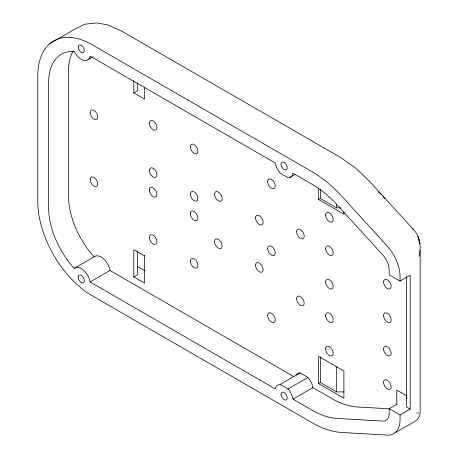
<?xml version="1.0" encoding="UTF-8"?>
<svg xmlns="http://www.w3.org/2000/svg" width="458" height="458" viewBox="0 0 458 458"><rect width="100%" height="100%" fill="white"/><g stroke="black" fill="none" stroke-linecap="round" stroke-linejoin="round"><path stroke-width="0.69" d="M49.636 43.813L73.87 29.644L84.455 24.268L96.615 22.9L107.676 24.921L120.792 30.617L340.718 157.586L355.477 167.92L369.577 181.402L413.248 229.281L412.71 228.719C418.417 234.181 420.576 242.431 420.158 250.137L420.158 412.555C420.272 416.242 417.902 419.539 414.874 421.446L395.094 432.701M419.03 256.36L420.158 250.137M88.131 59.677L92.963 56.889M133.782 80.66L133.782 92.825L137.406 90.736L137.406 82.864M74.196 268.342A12.807 7.397 60 0 1 83.367 270.025A12.807 7.397 60 0 1 90.117 281.945A61.481 35.495 60 0 0 92.121 283.159L275.252 388.888A12.807 7.397 60 0 1 280.176 384.411L288.071 388.968A12.807 7.397 60 0 1 293 399.13L312.047 410.128A87.094 50.283 60 0 0 337.317 418.457L382.774 421.079A15.372 8.874 60 0 0 389.18 413.339L389.18 408.65L400.052 414.925L410.196 409.068L410.196 275.206L400.052 281.063L389.18 274.789L389.18 270.1A15.372 8.874 60 0 0 382.774 254.957L337.317 205.092A87.094 50.283 60 0 0 312.047 184.242L293 173.244A12.807 7.397 60 0 1 288.071 177.721L280.176 173.158A12.807 7.397 60 0 1 275.252 162.996L92.121 57.267A61.481 35.495 60 0 0 90.117 56.162A12.807 7.397 60 0 1 83.367 60.29A12.807 7.397 60 0 1 74.196 51.388A61.481 35.495 60 0 0 48.651 82.366L48.651 207.863A61.481 35.495 60 0 0 74.196 268.342L94.125 256.841A12.807 7.397 60 0 1 103.29 258.524A12.807 7.397 60 0 1 110.04 270.443A61.481 35.495 60 0 0 112.044 271.651L293.32 376.31M90.117 281.945L110.04 270.443M289.822 177.446L295.255 174.309M144.648 255.965L133.782 249.69L133.782 276.884L137.406 274.789L137.406 251.179M318.539 188.759L318.539 199.493L320.348 198.446L336.653 207.858L340.729 207.858M280.176 384.411L300.099 372.904L307.999 377.466A12.807 7.397 60 0 1 312.923 387.628L331.97 398.626A87.094 50.283 60 0 0 357.24 406.956L389.821 408.834M288.071 388.968L307.999 377.466M318.539 383.552L343.901 398.191L343.901 371.003L318.539 356.358L318.539 383.552L320.348 382.504L336.653 391.916L344.124 391.916M293 399.13L312.923 387.628M389.18 408.65L396.788 404.259M416.517 412.956L419.03 413.024M133.782 92.825L144.648 99.1L144.648 86.934M318.539 199.493L343.901 214.132L343.901 211.985M410.196 409.068L406.572 406.979L406.572 276.678M137.4 266.424L145.255 270.959M133.782 276.884L144.648 283.159L144.648 255.472M378.342 191.765L381.508 194.873M383.123 196.688L384.726 198.629M400.052 281.063L400.052 276.374A30.738 17.747 60 0 0 387.233 246.089L341.777 196.224A102.466 59.156 60 0 0 312.047 171.693L92.121 44.718A76.847 44.369 60 0 0 37.779 76.091L37.779 201.589A76.847 44.369 60 0 0 92.121 295.708L312.047 422.677A102.466 59.156 60 0 0 341.777 432.478L387.233 435.1A30.738 17.747 60 0 0 400.052 419.614L400.052 414.925M396.788 404.78L396.788 390.033L404.511 394.493A7.683 4.437 0 0 1 406.572 398.609M336.653 204.279L336.653 207.858M336.653 366.875L336.653 391.916M320.348 189.143L320.348 198.446M320.348 356.748L320.348 382.504M94.125 256.841A61.481 35.495 60 0 1 68.574 196.356L68.574 70.864A61.481 35.495 60 0 1 73.062 51.244M296.131 374.947A12.807 7.397 60 0 1 300.099 372.904M418.269 237.267L418.017 236.603L419.9 243.782L418.269 237.267M78.175 47.122A4.357 2.513 60 0 0 82.795 52.87A4.357 2.513 60 0 0 82.795 46.71A4.357 2.513 60 0 0 78.175 47.122M281.046 164.25A4.357 2.513 60 0 0 285.666 169.998A4.357 2.513 60 0 0 285.666 163.838A4.357 2.513 60 0 0 281.046 164.25M78.175 277.199A4.357 2.513 60 0 0 82.795 282.941A4.357 2.513 60 0 0 82.795 276.787A4.357 2.513 60 0 0 78.175 277.199M281.046 394.321A4.357 2.513 60 0 0 285.666 400.069A4.357 2.513 60 0 0 285.666 393.909A4.357 2.513 60 0 0 281.046 394.321M214.544 194.221A5.381 3.109 60 0 0 220.246 201.32A5.381 3.109 60 0 0 220.246 193.711A5.381 3.109 60 0 0 214.544 194.221M214.544 241.549A5.381 3.109 60 0 0 220.246 248.648A5.381 3.109 60 0 0 220.246 241.04A5.381 3.109 60 0 0 214.544 241.549M255.53 265.211A5.381 3.109 60 0 0 261.237 272.31A5.381 3.109 60 0 0 261.237 264.701A5.381 3.109 60 0 0 255.53 265.211M255.53 217.888A5.381 3.109 60 0 0 261.237 224.981A5.381 3.109 60 0 0 261.237 217.378A5.381 3.109 60 0 0 255.53 217.888M383.569 348.933A5.381 3.109 60 0 0 389.271 356.032A5.381 3.109 60 0 0 389.271 348.424A5.381 3.109 60 0 0 383.569 348.933M325.604 315.47A5.381 3.109 60 0 0 331.311 322.569A5.381 3.109 60 0 0 331.311 314.961A5.381 3.109 60 0 0 325.604 315.47M325.604 248.539A5.381 3.109 60 0 0 331.311 255.638A5.381 3.109 60 0 0 331.311 248.03A5.381 3.109 60 0 0 325.604 248.539M383.569 282.008A5.381 3.109 60 0 0 389.271 289.101A5.381 3.109 60 0 0 389.271 281.498A5.381 3.109 60 0 0 383.569 282.008M383.569 315.47A5.381 3.109 60 0 0 389.271 322.569A5.381 3.109 60 0 0 389.271 314.961A5.381 3.109 60 0 0 383.569 315.47M325.604 282.008A5.381 3.109 60 0 0 331.311 289.101A5.381 3.109 60 0 0 331.311 281.498A5.381 3.109 60 0 0 325.604 282.008M325.604 348.939A5.381 3.109 60 0 0 331.311 356.032A5.381 3.109 60 0 0 331.311 348.424A5.381 3.109 60 0 0 325.604 348.939M383.569 382.401A5.381 3.109 60 0 0 389.271 389.5A5.381 3.109 60 0 0 389.271 381.892A5.381 3.109 60 0 0 383.569 382.401M325.604 215.077A5.381 3.109 60 0 0 331.311 222.176A5.381 3.109 60 0 0 331.311 214.567A5.381 3.109 60 0 0 325.604 215.077M267.638 181.608A5.381 3.109 60 0 0 273.346 188.707A5.381 3.109 60 0 0 273.346 181.099A5.381 3.109 60 0 0 267.638 181.608M296.624 231.805A5.381 3.109 60 0 0 302.326 238.904A5.381 3.109 60 0 0 302.326 231.296A5.381 3.109 60 0 0 296.624 231.805M267.638 248.539A5.381 3.109 60 0 0 273.346 255.638A5.381 3.109 60 0 0 273.346 248.03A5.381 3.109 60 0 0 267.638 248.539M296.624 298.736A5.381 3.109 60 0 0 302.326 305.835A5.381 3.109 60 0 0 302.326 298.227A5.381 3.109 60 0 0 296.624 298.736M267.638 315.47A5.381 3.109 60 0 0 273.346 322.569A5.381 3.109 60 0 0 273.346 314.961A5.381 3.109 60 0 0 267.638 315.47M149.337 123.11A5.381 3.109 60 0 0 155.039 130.209A5.381 3.109 60 0 0 155.039 122.601A5.381 3.109 60 0 0 149.337 123.11M190.322 146.772A5.381 3.109 60 0 0 196.024 153.871A5.381 3.109 60 0 0 196.024 146.262A5.381 3.109 60 0 0 190.322 146.772M190.322 194.1A5.381 3.109 60 0 0 196.024 201.199A5.381 3.109 60 0 0 196.024 193.591A5.381 3.109 60 0 0 190.322 194.1M149.337 170.433A5.381 3.109 60 0 0 155.039 177.532A5.381 3.109 60 0 0 155.039 169.924A5.381 3.109 60 0 0 149.337 170.433M190.322 213.703A5.381 3.109 60 0 0 196.024 220.802A5.381 3.109 60 0 0 196.024 213.193A5.381 3.109 60 0 0 190.322 213.703M149.337 190.041A5.381 3.109 60 0 0 155.039 197.135A5.381 3.109 60 0 0 155.039 189.532A5.381 3.109 60 0 0 149.337 190.041M190.322 261.031A5.381 3.109 60 0 0 196.024 268.125A5.381 3.109 60 0 0 196.024 260.522A5.381 3.109 60 0 0 190.322 261.031M149.337 237.364A5.381 3.109 60 0 0 155.039 244.463A5.381 3.109 60 0 0 155.039 236.855A5.381 3.109 60 0 0 149.337 237.364M90.129 179.519A5.381 3.109 60 0 0 95.837 186.618A5.381 3.109 60 0 0 95.837 179.009A5.381 3.109 60 0 0 90.129 179.519M90.129 112.588A5.381 3.109 60 0 0 95.837 119.687A5.381 3.109 60 0 0 95.837 112.078A5.381 3.109 60 0 0 90.129 112.588"/></g></svg>
